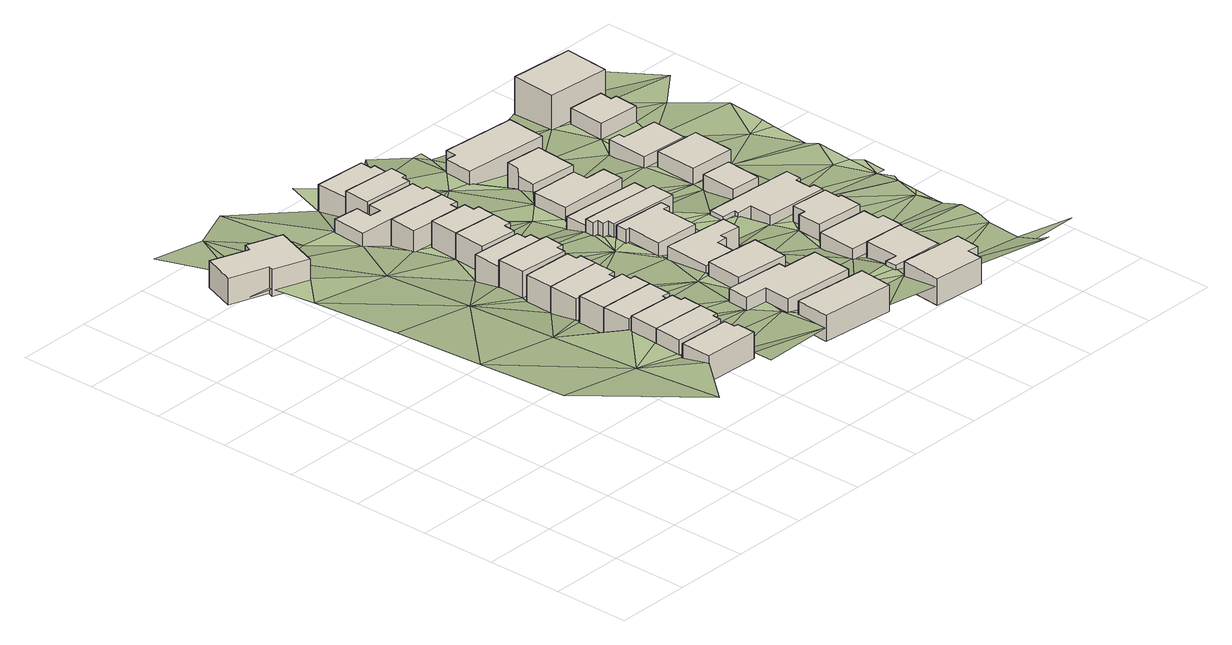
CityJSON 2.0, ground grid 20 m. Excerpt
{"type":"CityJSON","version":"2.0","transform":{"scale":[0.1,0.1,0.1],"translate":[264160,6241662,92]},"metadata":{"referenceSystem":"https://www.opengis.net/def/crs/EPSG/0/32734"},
"CityObjects":{
"building1":{"type":"Building","attributes":{"address":"50 Beresford Road Walmer Estate Cape Town","building":"house","building:levels":2,"building_height":6.9,"plus_code":"4FRW3C6X+Q9Q","ground_height":114.05,"roof_height":120.95},"geometry":[{"type":"Solid","lod":"1","boundaries":[[[[0,1,2,3]],[[1,4,5,2]],[[4,6,7,5]],[[6,8,9,7]],[[8,10,11,9]],[[10,12,13,11]],[[12,14,15,13]],[[14,0,3,15]],[[3,2,5,7,9,11,13,15]],[[14,12,10,8,6,4,1,0]]]]}]},
"building2":{"type":"Building","attributes":{"address":"38 Kylemore Road Universtity Estate Cape Town","building":"house","building:levels":2,"building_height":6.9,"plus_code":"4FRW3C6X+CH2","ground_height":113.33,"roof_height":120.23},"geometry":[{"type":"Solid","lod":"1","boundaries":[[[[16,17,18,19]],[[17,20,21,18]],[[20,22,23,21]],[[22,24,25,23]],[[24,26,27,25]],[[26,16,19,27]],[[19,18,21,23,25,27]],[[26,24,22,20,17,16]]]]}]},
"building3":{"type":"Building","attributes":{"address":"36 Kylemore Road Universtity Estate Cape Town","building":"house","building:levels":2,"building_height":6.9,"plus_code":"4FRW3C6X+CHV","ground_height":113.33,"roof_height":120.23},"geometry":[{"type":"Solid","lod":"1","boundaries":[[[[28,29,30,31]],[[29,32,33,30]],[[32,34,35,33]],[[34,36,37,35]],[[36,38,39,37]],[[38,28,31,39]],[[31,30,33,35,37,39]],[[38,36,34,32,29,28]]]]}]},
"building4":{"type":"Building","attributes":{"address":"34 Kylemore Road Universtity Estate Cape Town","building":"house","building:levels":2,"building_height":6.9,"plus_code":"4FRW3C6X+FH7","ground_height":113.33,"roof_height":120.23},"geometry":[{"type":"Solid","lod":"1","boundaries":[[[[28,40,41,31]],[[40,42,43,41]],[[42,44,45,43]],[[44,46,47,45]],[[46,29,30,47]],[[29,28,31,30]],[[31,41,43,45,47,30]],[[29,46,44,42,40,28]]]]}]},
"building5":{"type":"Building","attributes":{"address":"32 Kylemore Road Universtity Estate Cape Town","building":"house","building:levels":2,"building_height":6.9,"plus_code":"4FRW3C6X+GH4","ground_height":111.57,"roof_height":118.47},"geometry":[{"type":"Solid","lod":"1","boundaries":[[[[48,49,50,51]],[[49,52,53,50]],[[52,54,55,53]],[[54,56,57,55]],[[56,58,59,57]],[[58,48,51,59]],[[51,50,53,55,57,59]],[[58,56,54,52,49,48]]]]}]},
"building6":{"type":"Building","attributes":{"address":"30 Kylemore Road Universtity Estate Cape Town","building":"house","building:levels":2,"building_height":6.9,"plus_code":"4FRW3C6X+GHG","ground_height":111.57,"roof_height":118.47},"geometry":[{"type":"Solid","lod":"1","boundaries":[[[[48,60,61,51]],[[60,62,63,61]],[[62,64,65,63]],[[64,66,67,65]],[[66,49,50,67]],[[49,48,51,50]],[[51,61,63,65,67,50]],[[49,66,64,62,60,48]]]]}]},
"building7":{"type":"Building","attributes":{"address":"28 Kylemore Road University Estate Cape Town","building":"house","building:levels":2,"building_height":6.9,"plus_code":"4FRW3C6X+HH8","ground_height":109.95,"roof_height":116.85},"geometry":[{"type":"Solid","lod":"1","boundaries":[[[[68,69,70,71]],[[69,72,73,70]],[[72,74,75,73]],[[74,76,77,75]],[[76,78,79,77]],[[78,68,71,79]],[[71,70,73,75,77,79]],[[78,76,74,72,69,68]]]]}]},
"building8":{"type":"Building","attributes":{"address":"26 Kylemore Road University Estate Cape Town","building":"house","building:levels":2,"building_height":6.9,"plus_code":"4FRW3C6X+HHP","ground_height":109.95,"roof_height":116.85},"geometry":[{"type":"Solid","lod":"1","boundaries":[[[[68,80,81,71]],[[80,82,83,81]],[[82,84,85,83]],[[84,86,87,85]],[[86,69,70,87]],[[69,68,71,70]],[[71,81,83,85,87,70]],[[69,86,84,82,80,68]]]]}]},
"building9":{"type":"Building","attributes":{"address":"24 Kylemore Road University Estate Cape Town","building":"house","building:levels":2,"building_height":6.9,"plus_code":"4FRW3C6X+JHH","ground_height":109.95,"roof_height":116.85},"geometry":[{"type":"Solid","lod":"1","boundaries":[[[[88,89,90,91]],[[89,92,93,90]],[[92,94,95,93]],[[94,96,97,95]],[[96,98,99,97]],[[98,88,91,99]],[[91,90,93,95,97,99]],[[98,96,94,92,89,88]]]]}]},
"building10":{"type":"Building","attributes":{"address":"22 Kylemore Road University Estate Cape Town","building":"house","building:levels":2,"building_height":6.9,"plus_code":"4FRW3C6X+JHX","ground_height":108.37,"roof_height":115.27},"geometry":[{"type":"Solid","lod":"1","boundaries":[[[[100,101,102,103]],[[101,104,105,102]],[[104,106,107,105]],[[106,108,109,107]],[[108,110,111,109]],[[110,100,103,111]],[[103,102,105,107,109,111]],[[110,108,106,104,101,100]]]]}]},
"building11":{"type":"Building","attributes":{"address":"20 Kylemore Road University Estate Cape Town","building":"house","building:levels":2,"building_height":6.9,"plus_code":"4FRW3C6X+MJR","ground_height":108.37,"roof_height":115.27},"geometry":[{"type":"Solid","lod":"1","boundaries":[[[[112,113,114,115]],[[113,116,117,114]],[[116,118,119,117]],[[118,120,121,119]],[[120,122,123,121]],[[122,112,115,123]],[[115,114,117,119,121,123]],[[122,120,118,116,113,112]]]]}]},
"building12":{"type":"Building","attributes":{"address":"14 Kylemore Road University Estate Cape Town","building":"house","building:levels":2,"building_height":6.9,"plus_code":"4FRW3C6X+QHG","ground_height":106.83,"roof_height":113.73},"geometry":[{"type":"Solid","lod":"1","boundaries":[[[[124,125,126,127]],[[125,128,129,126]],[[128,130,131,129]],[[130,132,133,131]],[[132,134,135,133]],[[134,136,137,135]],[[136,138,139,137]],[[138,140,141,139]],[[140,142,143,141]],[[142,144,145,143]],[[144,124,127,145]],[[127,126,129,131,133,135,137,139,141,143,145]],[[144,142,140,138,136,134,132,130,128,125,124]]]]}]},
"building13":{"type":"Building","attributes":{"address":"18 Kylemore Road University Estate Cape Town","building":"house","building:levels":2,"building_height":6.9,"plus_code":"4FRW3C6X+PJ2","ground_height":108.37,"roof_height":115.27},"geometry":[{"type":"Solid","lod":"1","boundaries":[[[[112,146,147,115]],[[146,148,149,147]],[[148,150,151,149]],[[150,152,153,151]],[[152,113,114,153]],[[113,112,115,114]],[[115,147,149,151,153,114]],[[113,152,150,148,146,112]]]]}]},
"building14":{"type":"Building","attributes":{"address":"16 Kylemore Road University Estate Cape Town","building":"house","building:levels":2,"building_height":6.9,"plus_code":"4FRW3C6X+QJ2","ground_height":106.83,"roof_height":113.73},"geometry":[{"type":"Solid","lod":"1","boundaries":[[[[125,124,127,126]],[[124,154,155,127]],[[154,156,157,155]],[[156,158,159,157]],[[158,160,161,159]],[[160,125,126,161]],[[126,127,155,157,159,161]],[[160,158,156,154,124,125]]]]}]},
"building15":{"type":"Building","attributes":{"address":"12 Kylemore Road University Estate Cape Town","building":"house","building:levels":2,"building_height":6.9,"plus_code":"4FRW3C6X+RJ3","ground_height":106.83,"roof_height":113.73},"geometry":[{"type":"Solid","lod":"1","boundaries":[[[[162,163,164,165]],[[163,166,167,164]],[[166,168,169,167]],[[168,170,171,169]],[[170,172,173,171]],[[172,162,165,173]],[[165,164,167,169,171,173]],[[172,170,168,166,163,162]]]]}]},
"building16":{"type":"Building","attributes":{"address":"1 Westfort Road University Estate Cape Town","building":"house","building:levels":2,"building_height":6.9,"plus_code":"4FRW3C6X+CP5","ground_height":106.12,"roof_height":113.02},"geometry":[{"type":"Solid","lod":"1","boundaries":[[[[174,175,176,177]],[[175,178,179,176]],[[178,180,181,179]],[[180,174,177,181]],[[177,176,179,181]],[[180,178,175,174]]]]}]},
"building17":{"type":"Building","attributes":{"address":"23 Kylemore Road University Estate Cape Town","building":"house","building:levels":2,"building_height":6.9,"plus_code":"4FRW3C6X+CPX","ground_height":106.12,"roof_height":113.02},"geometry":[{"type":"Solid","lod":"1","boundaries":[[[[182,183,184,185]],[[183,186,187,184]],[[186,188,189,187]],[[188,190,191,189]],[[190,192,193,191]],[[192,194,195,193]],[[194,196,197,195]],[[196,182,185,197]],[[185,184,187,189,191,193,195,197]],[[196,194,192,190,188,186,183,182]]]]}]},
"building18":{"type":"Building","attributes":{"address":"10 Kylemore Road University Estate Cape Town","building":"house","building:levels":2,"building_height":6.9,"plus_code":"4FRW3C6X+RJF","ground_height":105.13,"roof_height":112.03},"geometry":[{"type":"Solid","lod":"1","boundaries":[[[[198,199,200,201]],[[199,202,203,200]],[[202,204,205,203]],[[204,206,207,205]],[[206,208,209,207]],[[208,198,201,209]],[[201,200,203,205,207,209]],[[208,206,204,202,199,198]]]]}]},
"building19":{"type":"Building","attributes":{"address":"21 Kylemore Road University Estate Cape Town","building":"house","building:levels":2,"building_height":6.9,"plus_code":"4FRW3C6X+GP5","ground_height":104.56,"roof_height":111.46},"geometry":[{"type":"Solid","lod":"1","boundaries":[[[[210,211,212,213]],[[211,214,215,212]],[[214,216,217,215]],[[216,210,213,217]],[[213,212,215,217]],[[216,214,211,210]]]]}]},
"building20":{"type":"Building","attributes":{"address":"19 Kylemore Road University Estate Cape Town","building":"house","building:levels":2,"building_height":6.9,"plus_code":"4FRW3C6X+HQ2","ground_height":102.72,"roof_height":109.62},"geometry":[{"type":"Solid","lod":"1","boundaries":[[[[218,219,220,221]],[[219,222,223,220]],[[222,224,225,223]],[[224,226,227,225]],[[226,228,229,227]],[[228,230,231,229]],[[230,232,233,231]],[[232,218,221,233]],[[221,220,223,225,227,229,231,233]],[[232,230,228,226,224,222,219,218]]]]}]},
"building21":{"type":"Building","attributes":{"address":"17 Kylemore Road University Estate Cape Town","building":"house","building:levels":2,"building_height":6.9,"plus_code":"4FRW3C6X+JQ2","ground_height":102.72,"roof_height":109.62},"geometry":[{"type":"Solid","lod":"1","boundaries":[[[[234,235,236,237]],[[235,238,239,236]],[[238,240,241,239]],[[240,242,243,241]],[[242,244,245,243]],[[244,246,247,245]],[[246,248,249,247]],[[248,234,237,249]],[[237,236,239,241,243,245,247,249]],[[248,246,244,242,240,238,235,234]]]]}]},
"building22":{"type":"Building","attributes":{"address":"15 Kylemore Road University Estate Cape Town","building":"house","building:levels":2,"building_height":6.9,"plus_code":"4FRW3C6X+JQV","ground_height":102.72,"roof_height":109.62},"geometry":[{"type":"Solid","lod":"1","boundaries":[[[[250,251,252,253]],[[251,254,255,252]],[[254,256,257,255]],[[256,258,259,257]],[[258,260,261,259]],[[260,262,263,261]],[[262,264,265,263]],[[264,250,253,265]],[[253,252,255,257,259,261,263,265]],[[264,262,260,258,256,254,251,250]]]]}]},
"building23":{"type":"Building","attributes":{"address":"13 Kylemore Road University Estate Cape Town","building":"house","building:levels":2,"building_height":6.9,"plus_code":"4FRW3C6X+MQ7","ground_height":100.98,"roof_height":107.88},"geometry":[{"type":"Solid","lod":"1","boundaries":[[[[266,267,268,269]],[[267,270,271,268]],[[270,272,273,271]],[[272,266,269,273]],[[269,268,271,273]],[[272,270,267,266]]]]}]},
"building24":{"type":"Building","attributes":{"address":"11 Kylemore Road University Estate Cape Town","building":"house","building:levels":2,"building_height":6.9,"plus_code":"4FRW3C6X+MQV","ground_height":100.98,"roof_height":107.88},"geometry":[{"type":"Solid","lod":"1","boundaries":[[[[274,275,276,277]],[[275,278,279,276]],[[278,280,281,279]],[[280,282,283,281]],[[282,284,285,283]],[[284,274,277,285]],[[277,276,279,281,283,285]],[[284,282,280,278,275,274]]]]}]},
"building25":{"type":"Building","attributes":{"address":"16 Garrick Road University Estate Cape Town","building":"house","building:levels":2,"building_height":6.9,"plus_code":"4FRW3C6X+9VX","ground_height":102.8,"roof_height":109.7},"geometry":[{"type":"Solid","lod":"1","boundaries":[[[[286,287,288,289]],[[287,290,291,288]],[[290,292,293,291]],[[292,294,295,293]],[[294,296,297,295]],[[296,286,289,297]],[[289,288,291,293,295,297]],[[296,294,292,290,287,286]]]]}]},
"building26":{"type":"Building","attributes":{"address":"9 Kylemore Road University Estate Cape Town","building":"house","building:levels":2,"building_height":6.9,"plus_code":"4FRW3C6X+QQ9","ground_height":99.36,"roof_height":106.26},"geometry":[{"type":"Solid","lod":"1","boundaries":[[[[298,299,300,301]],[[299,302,303,300]],[[302,304,305,303]],[[304,306,307,305]],[[306,308,309,307]],[[308,298,301,309]],[[301,300,303,305,307,309]],[[308,306,304,302,299,298]]]]}]},
"building27":{"type":"Building","attributes":{"address":"14 Garrick Road University Estate Cape Town","building":"house","building:levels":1,"building_height":4.1,"plus_code":"4FRW3C6X+FV5","ground_height":102.8,"roof_height":106.9},"geometry":[{"type":"Solid","lod":"1","boundaries":[[[[310,311,312,313]],[[311,314,315,312]],[[314,316,317,315]],[[316,318,319,317]],[[318,320,321,319]],[[320,310,313,321]],[[313,312,315,317,319,321]],[[320,318,316,314,311,310]]]]}]},
"building28":{"type":"Building","attributes":{"address":"7 Kylemore Road University Estate Cape Town","building":"house","building:levels":2,"building_height":6.9,"plus_code":"4FRW3C6X+RQ4","ground_height":99.36,"roof_height":106.26},"geometry":[{"type":"Solid","lod":"1","boundaries":[[[[322,323,324,325]],[[323,326,327,324]],[[326,328,329,327]],[[328,330,331,329]],[[330,332,333,331]],[[332,322,325,333]],[[325,324,327,329,331,333]],[[332,330,328,326,323,322]]]]}]},
"building29":{"type":"Building","attributes":{"address":"12A Garrick Road University Estate Cape Town","building":"house","building:levels":1,"building_height":4.1,"plus_code":"4FRW3C6X+FWJ","ground_height":101.16,"roof_height":105.26},"geometry":[{"type":"Solid","lod":"1","boundaries":[[[[334,335,336,337]],[[335,338,339,336]],[[338,340,341,339]],[[340,342,343,341]],[[342,344,345,343]],[[344,334,337,345]],[[337,336,339,341,343,345]],[[344,342,340,338,335,334]]]]}]},
"building30":{"type":"Building","attributes":{"address":"12 Garrick Road University Estate Cape Town","building":"house","building:levels":1,"building_height":4.1,"plus_code":"4FRW3C6X+GWJ","ground_height":101.16,"roof_height":105.26},"geometry":[{"type":"Solid","lod":"1","boundaries":[[[[346,347,348,349]],[[347,350,351,348]],[[350,352,353,351]],[[352,354,355,353]],[[354,356,357,355]],[[356,358,359,357]],[[358,360,361,359]],[[360,346,349,361]],[[349,348,351,353,355,357,359,361]],[[360,358,356,354,352,350,347,346]]]]}]},
"building31":{"type":"Building","attributes":{"address":"10A Garrick Road University Estate Cape Town","building":"house","building:levels":1,"building_height":4.1,"plus_code":"4FRW3C6X+HWJ","ground_height":99.44,"roof_height":103.54},"geometry":[{"type":"Solid","lod":"1","boundaries":[[[[362,363,364,365]],[[363,366,367,364]],[[366,368,369,367]],[[368,370,371,369]],[[370,372,373,371]],[[372,374,375,373]],[[374,376,377,375]],[[376,378,379,377]],[[378,380,381,379]],[[380,382,383,381]],[[382,384,385,383]],[[384,362,365,385]],[[365,364,367,369,371,373,375,377,379,381,383,385]],[[384,382,380,378,376,374,372,370,368,366,363,362]]]]}]},
"building32":{"type":"Building","attributes":{"address":"10 Garrick Road University Estate Cape Town","building":"house","building:levels":1,"building_height":4.1,"plus_code":"4FRW3C6X+JWV","ground_height":97.76,"roof_height":101.86},"geometry":[{"type":"Solid","lod":"1","boundaries":[[[[386,387,388,389]],[[387,390,391,388]],[[390,392,393,391]],[[392,386,389,393]],[[389,388,391,393]],[[392,390,387,386]]]]}]},
"building33":{"type":"Building","attributes":{"address":"8 University Estate Cape Town","building":"house","building:levels":1,"building_height":4.1,"plus_code":"4FRW3C6X+MWW","ground_height":97.76,"roof_height":101.86},"geometry":[{"type":"Solid","lod":"1","boundaries":[[[[394,395,396,397]],[[395,398,399,396]],[[398,400,401,399]],[[400,394,397,401]],[[397,396,399,401]],[[400,398,395,394]]]]}]},
"building34":{"type":"Building","attributes":{"address":"6 University Estate Cape Town","building":"house","building:levels":1,"building_height":4.1,"plus_code":"4FRW3C6X+PWP","ground_height":96.31,"roof_height":100.41},"geometry":[{"type":"Solid","lod":"1","boundaries":[[[[402,403,404,405]],[[403,406,407,404]],[[406,408,409,407]],[[408,410,411,409]],[[410,412,413,411]],[[412,402,405,413]],[[405,404,407,409,411,413]],[[412,410,408,406,403,402]]]]}]},
"building35":{"type":"Building","attributes":{"address":"4A University Estate Cape Town","building":"house","building:levels":1,"building_height":4.1,"plus_code":"4FRW3C6X+QWX","ground_height":96.31,"roof_height":100.41},"geometry":[{"type":"Solid","lod":"1","boundaries":[[[[414,415,416,417]],[[415,418,419,416]],[[418,420,421,419]],[[420,422,423,421]],[[422,424,425,423]],[[424,414,417,425]],[[417,416,419,421,423,425]],[[424,422,420,418,415,414]]]]}]},
"building36":{"type":"Building","attributes":{"address":"4 University Estate Cape Town","building":"house","building:levels":4,"building_height":12.5,"plus_code":"4FRW3C6X+RWX","ground_height":92.52,"roof_height":105.02},"geometry":[{"type":"Solid","lod":"1","boundaries":[[[[426,427,428,429]],[[427,430,431,428]],[[430,432,433,431]],[[432,426,429,433]],[[429,428,431,433]],[[432,430,427,426]]]]}]},
"terrain1":{"type":"TINRelief","geometry":[{"type":"CompositeSurface","lod":"1","boundaries":[[[434,435,436]],[[435,434,437]],[[438,439,436]],[[436,435,440]],[[441,442,10]],[[437,443,435]],[[444,439,438]],[[441,444,445]],[[436,440,438]],[[446,8,6]],[[435,443,447]],[[6,4,446]],[[447,448,435]],[[449,440,435]],[[450,435,448]],[[451,445,444]],[[450,449,435]],[[452,446,453]],[[446,4,453]],[[451,444,438]],[[52,440,449]],[[4,1,453]],[[22,448,447]],[[52,49,440]],[[451,1,445]],[[440,69,438]],[[440,49,66]],[[454,440,66]],[[69,440,454]],[[34,448,22]],[[449,44,52]],[[1,455,453]],[[22,20,17]],[[69,86,438]],[[38,22,17]],[[38,34,22]],[[108,451,438]],[[36,34,38]],[[438,86,92]],[[451,456,1]],[[44,54,52]],[[89,438,92]],[[455,1,456]],[[64,454,66]],[[108,438,89]],[[42,40,44]],[[455,457,453]],[[458,459,460]],[[40,58,44]],[[44,58,54]],[[17,460,459]],[[54,58,56]],[[454,64,461]],[[38,17,462]],[[38,463,28]],[[108,113,451]],[[451,464,456]],[[86,84,92]],[[40,28,463]],[[456,465,455]],[[457,455,465]],[[464,451,113]],[[62,60,64]],[[58,40,463]],[[466,64,60]],[[64,466,461]],[[467,461,466]],[[94,92,84]],[[48,58,468]],[[108,116,113]],[[459,462,17]],[[124,456,464]],[[38,462,463]],[[108,469,116]],[[80,84,82]],[[80,94,84]],[[48,470,60]],[[468,58,463]],[[113,152,464]],[[94,80,98]],[[94,98,96]],[[206,457,465]],[[466,60,470]],[[466,470,68]],[[116,469,118]],[[140,163,465]],[[134,140,138]],[[136,134,138]],[[48,468,470]],[[464,152,471]],[[166,140,134]],[[472,473,469]],[[465,163,206]],[[473,118,469]],[[474,80,68]],[[475,462,459]],[[163,140,166]],[[476,463,462]],[[122,118,473]],[[475,477,462]],[[122,120,118]],[[474,98,80]],[[476,462,477]],[[152,150,471]],[[98,474,88]],[[134,132,166]],[[473,88,474]],[[478,470,468]],[[68,470,479]],[[150,148,146]],[[471,150,480]],[[150,146,480]],[[475,182,477]],[[481,471,480]],[[478,468,482]],[[483,122,473]],[[479,474,68]],[[168,166,132]],[[484,470,478]],[[122,485,112]],[[470,484,486]],[[146,112,485]],[[474,487,473]],[[132,130,128]],[[204,488,206]],[[470,486,479]],[[485,480,146]],[[168,132,128]],[[473,487,483]],[[172,168,128]],[[174,182,475]],[[485,125,480]],[[170,168,172]],[[216,478,482]],[[486,484,489]],[[490,122,483]],[[485,122,490]],[[491,474,479]],[[482,492,216]],[[125,493,128]],[[494,474,491]],[[487,474,495]],[[204,496,497]],[[498,474,494]],[[495,474,498]],[[493,172,128]],[[210,489,484]],[[499,494,491]],[[492,183,216]],[[495,500,487]],[[493,162,172]],[[501,125,485]],[[498,502,495]],[[502,503,495]],[[491,479,235]],[[504,182,174]],[[162,493,497]],[[183,182,504]],[[493,125,501]],[[505,506,174]],[[489,507,508]],[[485,490,509]],[[210,507,489]],[[497,510,204]],[[183,511,216]],[[498,242,502]],[[504,174,506]],[[501,485,509]],[[511,210,216]],[[506,505,512]],[[232,235,479]],[[507,210,513]],[[507,513,514]],[[493,515,497]],[[504,516,183]],[[210,511,513]],[[267,509,490]],[[517,504,506]],[[242,264,502]],[[238,235,240]],[[511,183,516]],[[518,504,517]],[[501,519,493]],[[497,520,510]],[[497,515,520]],[[518,516,504]],[[493,519,521]],[[493,521,515]],[[232,522,235]],[[522,240,235]],[[523,519,501]],[[282,523,501]],[[240,264,242]],[[240,522,264]],[[267,275,509]],[[513,511,358]],[[519,302,521]],[[524,232,513]],[[506,320,517]],[[516,334,511]],[[525,522,232]],[[311,518,314]],[[515,526,527]],[[311,516,518]],[[304,302,519]],[[527,528,515]],[[515,528,520]],[[264,522,529]],[[523,282,530]],[[531,525,232]],[[511,334,358]],[[250,264,529]],[[278,282,280]],[[522,525,529]],[[532,520,528]],[[296,320,506]],[[531,232,524]],[[524,513,358]],[[302,322,521]],[[278,533,282]],[[282,533,530]],[[275,533,278]],[[534,516,311]],[[531,535,525]],[[334,360,358]],[[536,528,527]],[[267,250,387]],[[531,524,372]],[[344,360,334]],[[302,299,322]],[[387,250,529]],[[534,311,310]],[[275,267,394]],[[524,358,354]],[[354,358,356]],[[394,533,275]],[[299,530,322]],[[310,320,534]],[[537,530,533]],[[527,323,536]],[[538,296,539]],[[344,346,360]],[[540,524,354]],[[541,387,529]],[[541,529,542]],[[296,543,320]],[[267,387,394]],[[344,342,340]],[[322,530,410]],[[346,344,340]],[[534,320,543]],[[537,533,394]],[[362,542,529]],[[354,352,540]],[[530,537,410]],[[544,296,538]],[[352,350,347]],[[541,542,545]],[[540,352,347]],[[340,534,546]],[[296,544,543]],[[547,323,322]],[[323,547,536]],[[548,394,387]],[[346,340,549]],[[537,394,400]],[[380,378,384]],[[384,382,380]],[[542,362,545]],[[549,347,346]],[[534,543,550]],[[410,418,322]],[[551,538,552]],[[538,551,544]],[[540,347,549]],[[550,546,534]],[[547,322,418]],[[394,548,395]],[[395,545,362]],[[548,545,395]],[[537,400,553]],[[554,340,546]],[[540,555,378]],[[536,547,556]],[[554,549,340]],[[410,408,418]],[[557,384,378]],[[544,551,558]],[[384,559,362]],[[398,553,400]],[[403,408,406]],[[540,549,555]],[[547,418,415]],[[418,408,403]],[[395,362,559]],[[555,557,378]],[[554,560,549]],[[403,553,398]],[[560,561,549]],[[384,557,559]],[[418,403,420]],[[561,555,549]],[[562,547,415]],[[395,563,398]],[[563,403,398]],[[564,395,559]],[[557,555,565]],[[562,415,414]],[[414,424,422]],[[395,566,563]],[[559,557,567]],[[564,566,395]],[[562,414,422]],[[568,557,569]],[[403,570,420]],[[567,557,568]],[[559,567,564]],[[420,570,422]],[[571,403,563]],[[422,570,562]],[[570,403,571]],[[572,563,566]],[[563,572,573]],[[574,426,562]],[[573,571,563]],[[570,574,562]],[[574,575,426]]]}]}
},
"vertices":[
[190,1084,220],[233,1203,220],[233,1203,290],[190,1084,290],[141,1236,220],[141,1236,290],[133,1215,220],[133,1215,290],[34,1251,220],[34,1251,290],[3,1166,220],[3,1166,290],[103,1130,220],[103,1130,290],[98,1117,220],[98,1117,290],
[614,122,213],[616,173,213],[616,173,282],[614,122,282],[606,174,213],[606,174,282],[607,204,213],[607,204,282],[469,210,213],[469,210,282],[465,128,213],[465,128,282],
[625,292,213],[481,300,213],[481,300,282],[625,292,282],[477,226,213],[477,226,282],[608,219,213],[608,219,282],[609,241,213],[609,241,282],[622,240,213],[622,240,282],
[628,342,213],[628,342,282],[616,343,213],[616,343,282],[618,371,213],[618,371,282],[486,379,213],[486,379,282],
[646,463,196],[495,470,196],[495,470,265],[646,463,265],[493,393,196],[493,393,265],[620,384,196],[620,384,265],[622,404,196],[622,404,265],[642,402,196],[642,402,265],
[648,511,196],[648,511,265],[635,511,196],[635,511,265],[637,539,196],[637,539,265],[498,545,196],[498,545,265],
[656,635,180],[509,641,180],[509,641,249],[656,635,249],[504,560,180],[504,560,249],[636,553,180],[636,553,249],[637,577,180],[637,577,249],[653,576,180],[653,576,249],
[658,681,180],[658,681,249],[644,682,180],[644,682,249],[645,710,180],[645,710,249],[512,716,180],[512,716,249],
[672,797,180],[521,807,180],[521,807,249],[672,797,249],[518,733,180],[518,733,249],[650,723,180],[650,723,249],[651,746,180],[651,746,249],[667,744,180],[667,744,249],
[672,797,164],[676,848,164],[676,848,233],[672,797,233],[659,849,164],[659,849,233],[660,874,164],[660,874,233],[526,883,164],[526,883,233],[521,807,164],[521,807,233],
[689,970,164],[569,979,164],[569,979,233],[689,970,233],[563,894,164],[563,894,233],[664,886,164],[664,886,233],[667,918,164],[667,918,233],[685,917,164],[685,917,233],
[541,1148,148],[700,1136,148],[700,1136,217],[541,1148,217],[704,1184,148],[704,1184,217],[691,1185,148],[691,1185,217],[694,1218,148],[694,1218,217],[557,1228,148],[557,1228,217],[554,1192,148],[554,1192,217],[523,1195,148],[523,1195,217],[527,1238,148],[527,1238,217],[457,1244,148],[457,1244,217],[450,1154,148],[450,1154,217],
[693,1019,164],[693,1019,233],[677,1020,164],[677,1020,233],[679,1048,164],[679,1048,233],[575,1056,164],[575,1056,233],
[535,1075,148],[535,1075,217],[677,1062,148],[677,1062,217],[679,1090,148],[679,1090,217],[698,1088,148],[698,1088,217],
[714,1299,148],[568,1309,148],[568,1309,217],[714,1299,217],[564,1241,148],[564,1241,217],[698,1232,148],[698,1232,217],[699,1254,148],[699,1254,217],[711,1253,148],[711,1253,217],
[1077,204,141],[880,222,141],[880,222,210],[1077,204,210],[872,132,141],[872,132,210],[1069,115,141],[1069,115,210],
[1062,231,141],[1070,339,141],[1070,339,210],[1062,231,210],[976,346,141],[976,346,210],[977,365,141],[977,365,210],[819,377,141],[819,377,210],[815,320,141],[815,320,210],[874,315,141],[874,315,210],[869,245,141],[869,245,210],
[714,1299,131],[720,1355,131],[720,1355,200],[714,1299,200],[707,1356,131],[707,1356,200],[709,1386,131],[709,1386,200],[572,1394,131],[572,1394,200],[568,1309,131],[568,1309,200],
[1042,494,126],[898,507,126],[898,507,195],[1042,494,195],[889,409,126],[889,409,195],[1033,396,126],[1033,396,195],
[914,645,107],[904,520,107],[904,520,176],[914,645,176],[997,513,107],[997,513,176],[1002,572,107],[1002,572,176],[1029,570,107],[1029,570,176],[1030,587,107],[1030,587,176],[1086,582,107],[1086,582,176],[1090,631,107],[1090,631,176],
[913,670,107],[1030,663,107],[1030,663,176],[913,670,176],[1035,762,107],[1035,762,176],[1052,761,107],[1052,761,176],[1053,786,107],[1053,786,176],[910,795,107],[910,795,176],[908,764,107],[908,764,176],[919,764,107],[919,764,176],
[1099,851,107],[884,865,107],[884,865,176],[1099,851,176],[883,841,107],[883,841,176],[897,840,107],[897,840,176],[895,821,107],[895,821,176],[911,820,107],[911,820,176],[909,803,107],[909,803,176],[1096,789,107],[1096,789,176],
[1099,851,90],[1103,910,90],[1103,910,159],[1099,851,159],[887,924,90],[887,924,159],[884,865,90],[884,865,159],
[917,953,90],[1100,946,90],[1100,946,159],[917,953,159],[1102,1002,90],[1102,1002,159],[1048,1005,90],[1048,1005,159],[1049,1045,90],[1049,1045,159],[921,1051,90],[921,1051,159],
[1214,197,108],[1204,89,108],[1204,89,177],[1214,197,177],[1341,77,108],[1341,77,177],[1345,119,108],[1345,119,177],[1374,116,108],[1374,116,177],[1380,182,108],[1380,182,177],
[1091,1084,74],[1100,1195,74],[1100,1195,143],[1091,1084,143],[1002,1203,74],[1002,1203,143],[999,1168,74],[999,1168,143],[971,1142,74],[971,1142,143],[967,1095,74],[967,1095,143],
[1368,345,108],[1262,351,108],[1262,351,149],[1368,345,149],[1257,259,108],[1257,259,149],[1224,261,108],[1224,261,149],[1223,231,108],[1223,231,149],[1362,223,108],[1362,223,149],
[1144,1223,74],[1152,1327,74],[1152,1327,143],[1144,1223,143],[952,1343,74],[952,1343,143],[950,1314,74],[950,1314,143],[922,1317,74],[922,1317,143],[916,1241,74],[916,1241,143],
[1244,476,92],[1236,371,92],[1236,371,133],[1244,476,133],[1392,360,92],[1392,360,133],[1396,420,92],[1396,420,133],[1380,421,92],[1380,421,133],[1383,466,92],[1383,466,133],
[1398,492,92],[1402,551,92],[1402,551,133],[1398,492,133],[1393,552,92],[1393,552,133],[1396,594,92],[1396,594,133],[1294,601,92],[1294,601,133],[1291,564,92],[1291,564,133],[1273,565,92],[1273,565,133],[1269,501,92],[1269,501,133],
[1425,735,74],[1178,748,74],[1178,748,115],[1425,735,115],[1176,707,74],[1176,707,115],[1213,705,74],[1213,705,115],[1212,694,74],[1212,694,115],[1253,692,74],[1253,692,115],[1250,631,74],[1250,631,115],[1419,622,74],[1419,622,115],[1420,649,74],[1420,649,115],[1407,649,74],[1407,649,115],[1409,693,74],[1409,693,115],[1423,692,74],[1423,692,115],
[1391,880,58],[1311,886,58],[1311,886,99],[1391,880,99],[1304,790,58],[1304,790,99],[1384,784,58],[1384,784,99],
[1315,920,58],[1436,913,58],[1436,913,99],[1315,920,99],[1442,1024,58],[1442,1024,99],[1321,1031,58],[1321,1031,99],
[1429,1046,43],[1435,1142,43],[1435,1142,84],[1429,1046,84],[1340,1149,43],[1340,1149,84],[1341,1165,43],[1341,1165,84],[1309,1167,43],[1309,1167,84],[1301,1054,43],[1301,1054,84],
[1453,1318,43],[1357,1325,43],[1357,1325,84],[1453,1318,84],[1350,1227,43],[1350,1227,84],[1462,1219,43],[1462,1219,84],[1466,1283,43],[1466,1283,84],[1450,1284,43],[1450,1284,84],
[1490,1448,5],[1321,1461,5],[1321,1461,130],[1490,1448,130],[1312,1342,5],[1312,1342,130],[1480,1329,5],[1480,1329,130],
[113,255,284],[362,255,246],[113,505,270],[362,5,266],[362,755,218],[113,755,256],[362,505,232],[98,1117,239],[103,1130,239],[465,128,266],[113,1005,239],[190,1084,239],[113,1255,220],[469,210,246],[477,226,246],[486,379,246],[481,300,246],[362,1005,201],[75,1451,200],[208,1423,200],[504,560,196],[362,1255,185],[450,1154,185],[362,1505,167],[613,70,229],[872,132,178],[614,122,229],[636,553,196],[860,255,178],[815,320,178],[535,1075,164],[457,1244,185],[653,576,196],[637,577,196],[819,377,178],[660,874,180],[860,505,161],[677,1062,164],[659,849,180],[676,848,180],[860,755,144],[880,222,178],[874,315,178],[869,245,178],[889,409,161],[914,645,144],[698,1088,164],[679,1090,164],[977,365,178],[884,865,144],[898,507,161],[860,1005,127],[904,520,161],[883,841,144],[611,1505,131],[997,513,126],[887,924,127],[913,670,144],[976,346,178],[860,1255,111],[908,764,144],[895,821,144],[707,1356,148],[720,1355,148],[910,795,144],[919,764,144],[897,840,144],[921,1051,127],[909,803,144],[911,820,144],[1109,255,141],[1069,115,158],[1214,197,141],[1029,570,126],[1002,572,126],[917,953,127],[860,1505,97],[1109,505,126],[1204,89,158],[1086,582,126],[1030,587,126],[922,1317,111],[1236,371,108],[1223,231,141],[1224,261,141],[971,1142,111],[938,1430,97],[916,1241,111],[1109,755,107],[967,1095,127],[1250,631,92],[1176,707,107],[950,1314,111],[952,1343,111],[958,1393,97],[1178,748,107],[1091,1084,90],[1212,694,107],[962,1427,97],[1109,1005,90],[1392,360,108],[1213,705,107],[1138,1375,74],[1301,1054,58],[1587,103,108],[1374,116,129],[1419,622,92],[1304,790,74],[1358,755,74],[1595,276,82],[1590,185,82],[1384,784,74],[1614,377,82],[1312,1342,43],[1391,880,74],[1607,505,61],[1611,323,82],[1605,148,82],[1601,102,108],[1429,1046,58],[1619,438,61],[1630,580,61],[1321,1461,34],[1642,654,45],[1761,174,61],[1607,755,45],[1621,465,61],[1625,521,61],[1480,1329,43],[1607,1005,30],[1657,843,45],[1639,600,61],[1659,885,30],[1649,742,45],[1670,716,45],[1665,652,45],[1607,1255,17],[1682,1130,30],[1668,987,30],[1674,1025,30],[1704,1330,17],[1607,1505,5]
]}
